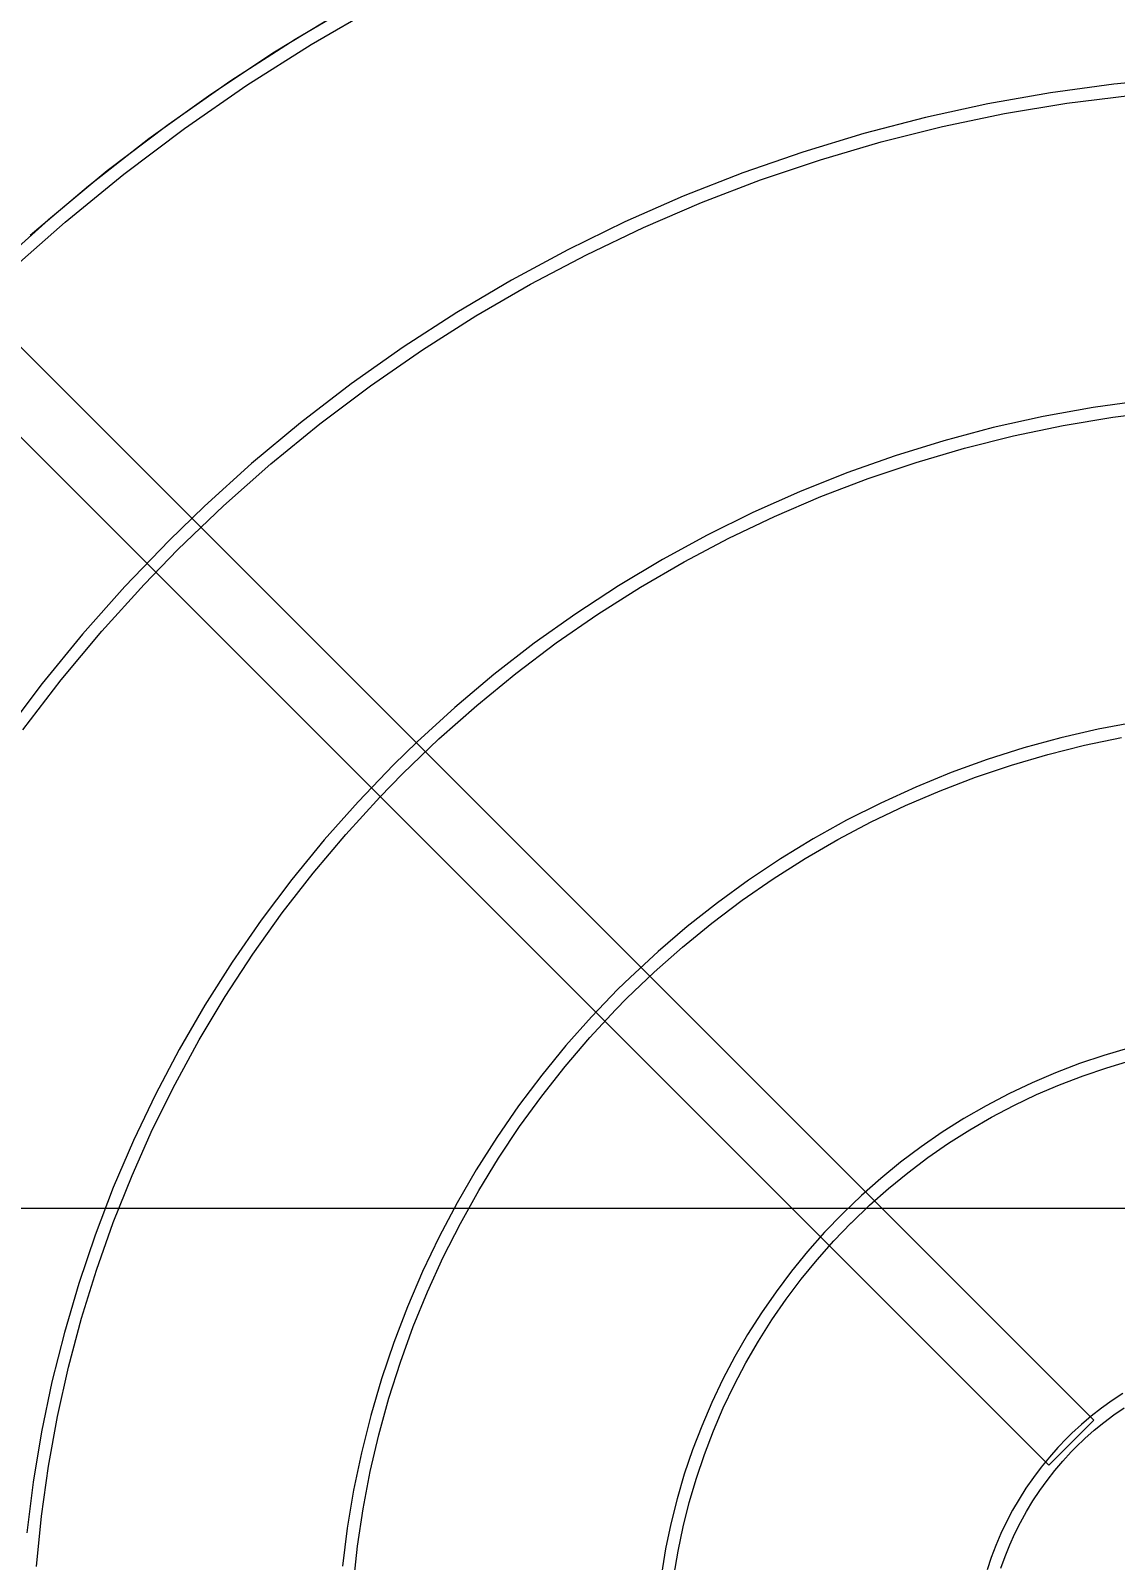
# Model space of a CAD drawing. Header units: millimetres. Extents: x -22227 to 20164, y 15335 to 61747.
# Drawn here: x -6472.7 to -6301.8, y 59463.7 to 59704.8 of the extents above; entities that cross this region are included whole.
import ezdxf

# ---------------------------------------------------------------- set-up
doc = ezdxf.new("R2010")
doc.units = ezdxf.units.MM
for name, color, linetype, lineweight in [('A-ANNO-DIMS', 7, 'Continuous', 9), ('A-ANNO-DIMS-170', 7, 'Continuous', 9), ('A-DETL-THIN', 7, 'Continuous', 9), ('M-EQPM', 7, 'Continuous', 5)]:
    doc.layers.add(name, color=color, linetype=linetype, lineweight=lineweight)
doc.styles.add('Arial_2', font='arial.ttf', dxfattribs={"width": 0.8, "height": 340})
doc.dimstyles.new('AK_DIM_2_0_Arial', dxfattribs={"dimscale": 304.8, "dimtxt": 346.888196, "dimasz": 0.278871, "dimexe": 0.557743, "dimexo": 0.557743, "dimgap": 0.055774, "dimtad": 1, "dimdec": 0, "dimzin": 0, "dimdsep": 46, "dimtxsty": 'Arial_2', "dimblk1": 'OBLIQUE', "dimblk2": 'OBLIQUE', "dimsah": 1, "dimcen": 0.09, "dimadec": 0, "dimazin": 0, "dimtfac": 1, "dimtdec": 4, "dimtix": 1, "dimtmove": 0, "dimatfit": 3, "dimfxl": 1, "dimtvp": 1, "dimtolj": 1, "dimtzin": 0, "dimarcsym": 2})

# ---------------------------------------------------------------- blocks, each defined once
blk = doc.blocks.new('DanNong_VRV - OD-A-1-1235631-MẶT BẰNG BỐ TRÍ THIẾT BỊ')
at = {"layer": 'M-EQPM'}
for p, q in [((-666.65, 419.45), (-474.32, 227.11)), ((-474.32, 227.11), (-663.82, 416.62)), ((-481.39, 220.04), (-673.72, 412.38)), ((-670.9, 409.55), (-481.39, 220.04)), ((-474.32, 227.11), (-481.39, 220.04)), ((-474.32, 227.11), (-481.39, 220.04))]:
    blk.add_line(p, q, dxfattribs=at)
at = {"layer": 'M-EQPM', "flags": 128}
for points in [[(-593.05, 448.87), (-603.36, 442.64), (-613.4, 436), (-623.17, 428.97), (-632.66, 421.55), (-641.83, 413.76)], [(-593.05, 448.87), (-603.36, 442.64), (-613.4, 436), (-623.17, 428.97), (-632.66, 421.55), (-641.83, 413.76)], [(-589.76, 450.74), (-600.14, 444.64), (-610.27, 438.13), (-620.13, 431.22), (-629.7, 423.93), (-638.98, 416.25), (-647.94, 408.21)], [(-645.3, 407.93), (-636.35, 415.87), (-627.09, 423.44), (-617.54, 430.63), (-607.71, 437.44), (-597.61, 443.84), (-587.26, 449.84)], [(-645.3, 407.93), (-636.35, 415.87), (-627.09, 423.44), (-617.54, 430.63), (-607.71, 437.44), (-597.61, 443.84), (-587.26, 449.84)], [(-645.3, 407.93), (-636.35, 415.87), (-627.09, 423.44), (-617.54, 430.63), (-607.71, 437.44), (-597.61, 443.84), (-587.26, 449.84)], [(-461.19, 438.53), (-471.18, 437.58), (-481.13, 436.23), (-491.02, 434.49), (-500.83, 432.35), (-510.54, 429.82), (-520.15, 426.91), (-529.63, 423.61), (-538.98, 419.94), (-548.17, 415.9), (-557.19, 411.49), (-566.02, 406.72), (-574.66, 401.61), (-583.09, 396.15), (-591.29, 390.37), (-599.26, 384.25), (-606.97, 377.83), (-614.42, 371.1), (-619.98, 365.71)], [(-618.57, 364.29), (-611.39, 371.19), (-603.94, 377.8), (-596.23, 384.1), (-588.27, 390.09), (-580.08, 395.76), (-571.67, 401.1), (-563.05, 406.09), (-554.25, 410.74), (-545.26, 415.03), (-536.11, 418.96), (-526.8, 422.52), (-517.37, 425.7), (-507.81, 428.5), (-498.15, 430.92), (-488.4, 432.96), (-478.58, 434.6), (-468.7, 435.84)], [(-466.46, 387.79), (-474.42, 386.67), (-482.33, 385.24), (-490.18, 383.49), (-497.95, 381.42), (-505.63, 379.05), (-513.21, 376.37), (-520.68, 373.4), (-528.02, 370.12), (-535.22, 366.56), (-542.28, 362.71), (-549.18, 358.58), (-555.91, 354.17), (-562.45, 349.51), (-568.81, 344.58), (-574.96, 339.4), (-580.9, 333.99), (-584.63, 330.35)], [(-583.21, 328.94), (-577.47, 334.45), (-571.52, 339.73), (-565.36, 344.77), (-559, 349.56), (-552.45, 354.09), (-545.73, 358.35), (-538.85, 362.34), (-531.81, 366.06), (-524.62, 369.49), (-517.31, 372.63), (-509.88, 375.47), (-502.33, 378.01), (-494.7, 380.26), (-486.98, 382.19), (-479.18, 383.81), (-471.33, 385.12), (-463.44, 386.12)], [(-619.98, 365.71), (-626.94, 358.47), (-633.6, 350.96), (-639.95, 343.18), (-645.99, 335.16)], [(-643.01, 335.86), (-636.95, 343.76), (-630.57, 351.41), (-623.89, 358.8), (-618.57, 364.29)], [(-467.71, 337.1), (-473.64, 335.98), (-479.52, 334.61), (-485.35, 333.02), (-491.1, 331.19), (-496.78, 329.13), (-502.37, 326.84), (-507.87, 324.34), (-513.26, 321.62), (-518.54, 318.68), (-523.69, 315.53), (-528.72, 312.19), (-533.61, 308.64), (-538.35, 304.9), (-542.94, 300.97), (-547.37, 296.87), (-549.27, 295)], [(-547.86, 293.58), (-543.56, 297.71), (-539.1, 301.66), (-534.49, 305.44), (-529.73, 309.02), (-524.83, 312.41), (-519.8, 315.61), (-514.64, 318.59), (-509.37, 321.38), (-503.99, 323.94), (-498.51, 326.29), (-492.95, 328.42), (-487.3, 330.33), (-481.58, 332.01), (-475.8, 333.45), (-469.97, 334.67)], [(-584.63, 330.35), (-590.2, 324.55), (-595.53, 318.54), (-600.62, 312.31), (-605.46, 305.89), (-610.03, 299.28), (-614.34, 292.49), (-618.37, 285.54), (-622.12, 278.43), (-625.59, 271.17), (-628.76, 263.78), (-631.63, 256.28), (-634.2, 248.66), (-636.46, 240.94), (-638.42, 233.14), (-640.06, 225.27), (-641.38, 217.34), (-642.38, 209.37)], [(-640.87, 204.07), (-640.08, 211.99), (-638.97, 219.87), (-637.54, 227.71), (-635.81, 235.47), (-633.76, 243.17), (-631.41, 250.77), (-628.76, 258.27), (-625.81, 265.67), (-622.57, 272.94), (-619.04, 280.07), (-615.22, 287.06), (-611.13, 293.88), (-606.77, 300.54), (-602.15, 307.02), (-597.27, 313.31), (-592.14, 319.4), (-586.78, 325.28), (-583.21, 328.94)], [(-549.27, 295), (-553.46, 290.64), (-557.46, 286.12), (-561.29, 281.45), (-564.92, 276.62), (-568.36, 271.65), (-571.59, 266.56), (-574.62, 261.33), (-577.44, 255.99), (-580.04, 250.54), (-582.42, 244.99), (-584.58, 239.35), (-586.51, 233.62), (-588.21, 227.83), (-589.68, 221.97), (-590.91, 216.06), (-591.91, 210.1), (-592.66, 204.11)], [(-590.92, 201.34), (-590.28, 207.27), (-589.4, 213.16), (-588.28, 219.02), (-586.94, 224.82), (-585.36, 230.57), (-583.55, 236.25), (-581.52, 241.85), (-579.26, 247.36), (-576.79, 252.79), (-574.1, 258.1), (-571.2, 263.31), (-568.09, 268.4), (-564.78, 273.36), (-561.28, 278.18), (-557.59, 282.86), (-553.71, 287.38), (-549.66, 291.75), (-547.86, 293.58)], [(-468.87, 285.72), (-472.75, 284.59), (-476.57, 283.3), (-480.35, 281.86), (-484.06, 280.27), (-487.71, 278.54), (-491.29, 276.66), (-494.78, 274.64), (-498.2, 272.48), (-501.52, 270.18), (-504.75, 267.76), (-507.88, 265.2), (-510.91, 262.53), (-513.83, 259.73), (-513.92, 259.64)], [(-512.5, 258.23), (-509.65, 260.97), (-506.69, 263.6), (-503.62, 266.1), (-500.46, 268.48), (-497.2, 270.74), (-493.86, 272.86), (-490.43, 274.85), (-486.93, 276.69), (-483.36, 278.4), (-479.72, 279.96), (-476.02, 281.38), (-472.27, 282.64), (-468.47, 283.76)], [(-513.92, 259.64), (-516.72, 256.73), (-519.4, 253.7), (-521.95, 250.58), (-524.38, 247.35), (-526.68, 244.03), (-528.85, 240.62), (-530.87, 237.12), (-532.76, 233.55), (-534.5, 229.9), (-536.09, 226.19), (-537.54, 222.42), (-538.83, 218.59), (-539.96, 214.71), (-540.95, 210.8), (-541.77, 206.84), (-542.43, 202.86)], [(-540.46, 202.54), (-539.81, 206.45), (-539, 210.32), (-538.04, 214.16), (-536.93, 217.96), (-535.66, 221.72), (-534.25, 225.41), (-532.69, 229.05), (-530.98, 232.63), (-529.14, 236.13), (-527.15, 239.56), (-525.03, 242.9), (-522.78, 246.16), (-520.4, 249.32), (-517.89, 252.39), (-515.27, 255.35), (-512.52, 258.21), (-512.5, 258.23)], [(-469.75, 231.33), (-471.46, 230.2), (-473.11, 229.01), (-474.72, 227.76), (-476.27, 226.44), (-477.78, 225.06), (-478.56, 224.28)], [(-477.15, 222.87), (-475.73, 224.23), (-474.27, 225.53), (-472.75, 226.77), (-471.19, 227.95), (-469.57, 229.06)], [(-478.56, 224.28), (-479.98, 222.81), (-481.33, 221.29), (-482.62, 219.71), (-483.85, 218.08), (-485.01, 216.4), (-486.1, 214.68), (-487.12, 212.91), (-488.08, 211.11), (-488.95, 209.27), (-489.76, 207.39), (-490.49, 205.49), (-491.14, 203.56)], [(-488.95, 203.81), (-488.29, 205.66), (-487.56, 207.48), (-486.75, 209.26), (-485.88, 211.01), (-484.93, 212.73), (-483.92, 214.41), (-482.84, 216.04), (-481.69, 217.63), (-480.48, 219.18), (-479.22, 220.67), (-477.89, 222.11), (-477.15, 222.87)]]:
    blk.add_lwpolyline(points, dxfattribs=at)
blk = doc.blocks.new('DanNong_VRV - OD-A-1-V174-MẶT BẰNG BỐ TRÍ THIẾT BỊ')
at = {"layer": 'A-DETL-THIN'}
blk.add_line((-513.83, 259.73), (-513.92, 259.64), dxfattribs=at)
at = {"layer": 'M-EQPM'}
for p, q in [((-666.65, 419.45), (-474.32, 227.11)), ((-666.65, 419.45), (-474.32, 227.11)), ((-474.32, 227.11), (-663.82, 416.62)), ((-474.32, 227.11), (-663.82, 416.62)), ((-481.39, 220.04), (-673.72, 412.38)), ((-481.39, 220.04), (-673.72, 412.38)), ((-670.9, 409.55), (-481.39, 220.04)), ((-670.9, 409.55), (-481.39, 220.04)), ((-474.32, 227.11), (-481.39, 220.04)), ((-474.32, 227.11), (-481.39, 220.04)), ((-474.32, 227.11), (-481.39, 220.04)), ((-474.32, 227.11), (-481.39, 220.04))]:
    blk.add_line(p, q, dxfattribs=at)
at = {"layer": 'M-EQPM', "flags": 128}
for points in [[(-593.05, 448.87), (-603.36, 442.64), (-613.4, 436), (-623.17, 428.97), (-632.66, 421.55), (-641.83, 413.76)], [(-593.05, 448.87), (-603.36, 442.64), (-613.4, 436), (-623.17, 428.97), (-632.66, 421.55), (-641.83, 413.76)], [(-593.05, 448.87), (-603.36, 442.64), (-613.4, 436), (-623.17, 428.97), (-632.66, 421.55), (-641.83, 413.76)], [(-593.05, 448.87), (-603.36, 442.64), (-613.4, 436), (-623.17, 428.97), (-632.66, 421.55), (-641.83, 413.76)], [(-589.76, 450.74), (-600.14, 444.64), (-610.27, 438.13), (-620.13, 431.22), (-629.7, 423.93), (-638.98, 416.25), (-647.94, 408.21)], [(-589.76, 450.74), (-600.14, 444.64), (-610.27, 438.13), (-620.13, 431.22), (-629.7, 423.93), (-638.98, 416.25), (-647.94, 408.21)], [(-645.3, 407.93), (-636.35, 415.87), (-627.09, 423.44), (-617.54, 430.63), (-607.71, 437.44), (-597.61, 443.84), (-587.26, 449.84)], [(-645.3, 407.93), (-636.35, 415.87), (-627.09, 423.44), (-617.54, 430.63), (-607.71, 437.44), (-597.61, 443.84), (-587.26, 449.84)], [(-645.3, 407.93), (-636.35, 415.87), (-627.09, 423.44), (-617.54, 430.63), (-607.71, 437.44), (-597.61, 443.84), (-587.26, 449.84)], [(-645.3, 407.93), (-636.35, 415.87), (-627.09, 423.44), (-617.54, 430.63), (-607.71, 437.44), (-597.61, 443.84), (-587.26, 449.84)], [(-645.3, 407.93), (-636.35, 415.87), (-627.09, 423.44), (-617.54, 430.63), (-607.71, 437.44), (-597.61, 443.84), (-587.26, 449.84)], [(-645.3, 407.93), (-636.35, 415.87), (-627.09, 423.44), (-617.54, 430.63), (-607.71, 437.44), (-597.61, 443.84), (-587.26, 449.84)], [(-461.19, 438.53), (-471.18, 437.58), (-481.13, 436.23), (-491.02, 434.49), (-500.83, 432.35), (-510.54, 429.82), (-520.15, 426.91), (-529.63, 423.61), (-538.98, 419.94), (-548.17, 415.9), (-557.19, 411.49), (-566.02, 406.72), (-574.66, 401.61), (-583.09, 396.15), (-591.29, 390.37), (-599.26, 384.25), (-606.97, 377.83), (-614.42, 371.1), (-619.98, 365.71)], [(-461.19, 438.53), (-471.18, 437.58), (-481.13, 436.23), (-491.02, 434.49), (-500.83, 432.35), (-510.54, 429.82), (-520.15, 426.91), (-529.63, 423.61), (-538.98, 419.94), (-548.17, 415.9), (-557.19, 411.49), (-566.02, 406.72), (-574.66, 401.61), (-583.09, 396.15), (-591.29, 390.37), (-599.26, 384.25), (-606.97, 377.83), (-614.42, 371.1), (-619.98, 365.71)], [(-618.57, 364.29), (-611.39, 371.19), (-603.94, 377.8), (-596.23, 384.1), (-588.27, 390.09), (-580.08, 395.76), (-571.67, 401.1), (-563.05, 406.09), (-554.25, 410.74), (-545.26, 415.03), (-536.11, 418.96), (-526.8, 422.52), (-517.37, 425.7), (-507.81, 428.5), (-498.15, 430.92), (-488.4, 432.96), (-478.58, 434.6), (-468.7, 435.84)], [(-618.57, 364.29), (-611.39, 371.19), (-603.94, 377.8), (-596.23, 384.1), (-588.27, 390.09), (-580.08, 395.76), (-571.67, 401.1), (-563.05, 406.09), (-554.25, 410.74), (-545.26, 415.03), (-536.11, 418.96), (-526.8, 422.52), (-517.37, 425.7), (-507.81, 428.5), (-498.15, 430.92), (-488.4, 432.96), (-478.58, 434.6), (-468.7, 435.84)], [(-466.46, 387.79), (-474.42, 386.67), (-482.33, 385.24), (-490.18, 383.49), (-497.95, 381.42), (-505.63, 379.05), (-513.21, 376.37), (-520.68, 373.4), (-528.02, 370.12), (-535.22, 366.56), (-542.28, 362.71), (-549.18, 358.58), (-555.91, 354.17), (-562.45, 349.51), (-568.81, 344.58), (-574.96, 339.4), (-580.9, 333.99), (-584.63, 330.35)], [(-466.46, 387.79), (-474.42, 386.67), (-482.33, 385.24), (-490.18, 383.49), (-497.95, 381.42), (-505.63, 379.05), (-513.21, 376.37), (-520.68, 373.4), (-528.02, 370.12), (-535.22, 366.56), (-542.28, 362.71), (-549.18, 358.58), (-555.91, 354.17), (-562.45, 349.51), (-568.81, 344.58), (-574.96, 339.4), (-580.9, 333.99), (-584.63, 330.35)], [(-583.21, 328.94), (-577.47, 334.45), (-571.52, 339.73), (-565.36, 344.77), (-559, 349.56), (-552.45, 354.09), (-545.73, 358.35), (-538.85, 362.34), (-531.81, 366.06), (-524.62, 369.49), (-517.31, 372.63), (-509.88, 375.47), (-502.33, 378.01), (-494.7, 380.26), (-486.98, 382.19), (-479.18, 383.81), (-471.33, 385.12), (-463.44, 386.12)], [(-583.21, 328.94), (-577.47, 334.45), (-571.52, 339.73), (-565.36, 344.77), (-559, 349.56), (-552.45, 354.09), (-545.73, 358.35), (-538.85, 362.34), (-531.81, 366.06), (-524.62, 369.49), (-517.31, 372.63), (-509.88, 375.47), (-502.33, 378.01), (-494.7, 380.26), (-486.98, 382.19), (-479.18, 383.81), (-471.33, 385.12), (-463.44, 386.12)], [(-619.98, 365.71), (-626.94, 358.47), (-633.6, 350.96), (-639.95, 343.18), (-645.99, 335.16)], [(-619.98, 365.71), (-626.94, 358.47), (-633.6, 350.96), (-639.95, 343.18), (-645.99, 335.16)], [(-643.01, 335.86), (-636.95, 343.76), (-630.57, 351.41), (-623.89, 358.8), (-618.57, 364.29)], [(-643.01, 335.86), (-636.95, 343.76), (-630.57, 351.41), (-623.89, 358.8), (-618.57, 364.29)], [(-467.71, 337.1), (-473.64, 335.98), (-479.52, 334.61), (-485.35, 333.02), (-491.1, 331.19), (-496.78, 329.13), (-502.37, 326.84), (-507.87, 324.34), (-513.26, 321.62), (-518.54, 318.68), (-523.69, 315.53), (-528.72, 312.19), (-533.61, 308.64), (-538.35, 304.9), (-542.94, 300.97), (-547.37, 296.87), (-549.27, 295)], [(-467.71, 337.1), (-473.64, 335.98), (-479.52, 334.61), (-485.35, 333.02), (-491.1, 331.19), (-496.78, 329.13), (-502.37, 326.84), (-507.87, 324.34), (-513.26, 321.62), (-518.54, 318.68), (-523.69, 315.53), (-528.72, 312.19), (-533.61, 308.64), (-538.35, 304.9), (-542.94, 300.97), (-547.37, 296.87), (-549.27, 295)], [(-547.86, 293.58), (-543.56, 297.71), (-539.1, 301.66), (-534.49, 305.44), (-529.73, 309.02), (-524.83, 312.41), (-519.8, 315.61), (-514.64, 318.59), (-509.37, 321.38), (-503.99, 323.94), (-498.51, 326.29), (-492.95, 328.42), (-487.3, 330.33), (-481.58, 332.01), (-475.8, 333.45), (-469.97, 334.67)], [(-547.86, 293.58), (-543.56, 297.71), (-539.1, 301.66), (-534.49, 305.44), (-529.73, 309.02), (-524.83, 312.41), (-519.8, 315.61), (-514.64, 318.59), (-509.37, 321.38), (-503.99, 323.94), (-498.51, 326.29), (-492.95, 328.42), (-487.3, 330.33), (-481.58, 332.01), (-475.8, 333.45), (-469.97, 334.67)], [(-584.63, 330.35), (-590.2, 324.55), (-595.53, 318.54), (-600.62, 312.31), (-605.46, 305.89), (-610.03, 299.28), (-614.34, 292.49), (-618.37, 285.54), (-622.12, 278.43), (-625.59, 271.17), (-628.76, 263.78), (-631.63, 256.28), (-634.2, 248.66), (-636.46, 240.94), (-638.42, 233.14), (-640.06, 225.27), (-641.38, 217.34), (-642.38, 209.37)], [(-584.63, 330.35), (-590.2, 324.55), (-595.53, 318.54), (-600.62, 312.31), (-605.46, 305.89), (-610.03, 299.28), (-614.34, 292.49), (-618.37, 285.54), (-622.12, 278.43), (-625.59, 271.17), (-628.76, 263.78), (-631.63, 256.28), (-634.2, 248.66), (-636.46, 240.94), (-638.42, 233.14), (-640.06, 225.27), (-641.38, 217.34), (-642.38, 209.37)], [(-640.87, 204.07), (-640.08, 211.99), (-638.97, 219.87), (-637.54, 227.71), (-635.81, 235.47), (-633.76, 243.17), (-631.41, 250.77), (-628.76, 258.27), (-625.81, 265.67), (-622.57, 272.94), (-619.04, 280.07), (-615.22, 287.06), (-611.13, 293.88), (-606.77, 300.54), (-602.15, 307.02), (-597.27, 313.31), (-592.14, 319.4), (-586.78, 325.28), (-583.21, 328.94)], [(-640.87, 204.07), (-640.08, 211.99), (-638.97, 219.87), (-637.54, 227.71), (-635.81, 235.47), (-633.76, 243.17), (-631.41, 250.77), (-628.76, 258.27), (-625.81, 265.67), (-622.57, 272.94), (-619.04, 280.07), (-615.22, 287.06), (-611.13, 293.88), (-606.77, 300.54), (-602.15, 307.02), (-597.27, 313.31), (-592.14, 319.4), (-586.78, 325.28), (-583.21, 328.94)], [(-549.27, 295), (-553.46, 290.64), (-557.46, 286.12), (-561.29, 281.45), (-564.92, 276.62), (-568.36, 271.65), (-571.59, 266.56), (-574.62, 261.33), (-577.44, 255.99), (-580.04, 250.54), (-582.42, 244.99), (-584.58, 239.35), (-586.51, 233.62), (-588.21, 227.83), (-589.68, 221.97), (-590.91, 216.06), (-591.91, 210.1), (-592.66, 204.11)], [(-549.27, 295), (-553.46, 290.64), (-557.46, 286.12), (-561.29, 281.45), (-564.92, 276.62), (-568.36, 271.65), (-571.59, 266.56), (-574.62, 261.33), (-577.44, 255.99), (-580.04, 250.54), (-582.42, 244.99), (-584.58, 239.35), (-586.51, 233.62), (-588.21, 227.83), (-589.68, 221.97), (-590.91, 216.06), (-591.91, 210.1), (-592.66, 204.11)], [(-590.92, 201.34), (-590.28, 207.27), (-589.4, 213.16), (-588.28, 219.02), (-586.94, 224.82), (-585.36, 230.57), (-583.55, 236.25), (-581.52, 241.85), (-579.26, 247.36), (-576.79, 252.79), (-574.1, 258.1), (-571.2, 263.31), (-568.09, 268.4), (-564.78, 273.36), (-561.28, 278.18), (-557.59, 282.86), (-553.71, 287.38), (-549.66, 291.75), (-547.86, 293.58)], [(-590.92, 201.34), (-590.28, 207.27), (-589.4, 213.16), (-588.28, 219.02), (-586.94, 224.82), (-585.36, 230.57), (-583.55, 236.25), (-581.52, 241.85), (-579.26, 247.36), (-576.79, 252.79), (-574.1, 258.1), (-571.2, 263.31), (-568.09, 268.4), (-564.78, 273.36), (-561.28, 278.18), (-557.59, 282.86), (-553.71, 287.38), (-549.66, 291.75), (-547.86, 293.58)], [(-468.87, 285.72), (-472.75, 284.59), (-476.57, 283.3), (-480.35, 281.86), (-484.06, 280.27), (-487.71, 278.54), (-491.29, 276.66), (-494.78, 274.64), (-498.2, 272.48), (-501.52, 270.18), (-504.75, 267.76), (-507.88, 265.2), (-510.91, 262.53), (-513.83, 259.73), (-513.92, 259.64)], [(-468.87, 285.72), (-472.75, 284.59), (-476.57, 283.3), (-480.35, 281.86), (-484.06, 280.27), (-487.71, 278.54), (-491.29, 276.66), (-494.78, 274.64), (-498.2, 272.48), (-501.52, 270.18), (-504.75, 267.76), (-507.88, 265.2), (-510.91, 262.53), (-513.83, 259.73), (-513.92, 259.64)], [(-512.5, 258.23), (-509.65, 260.97), (-506.69, 263.6), (-503.62, 266.1), (-500.46, 268.48), (-497.2, 270.74), (-493.86, 272.86), (-490.43, 274.85), (-486.93, 276.69), (-483.36, 278.4), (-479.72, 279.96), (-476.02, 281.38), (-472.27, 282.64), (-468.47, 283.76)], [(-512.5, 258.23), (-509.65, 260.97), (-506.69, 263.6), (-503.62, 266.1), (-500.46, 268.48), (-497.2, 270.74), (-493.86, 272.86), (-490.43, 274.85), (-486.93, 276.69), (-483.36, 278.4), (-479.72, 279.96), (-476.02, 281.38), (-472.27, 282.64), (-468.47, 283.76)], [(-513.92, 259.64), (-516.72, 256.73), (-519.4, 253.7), (-521.95, 250.58), (-524.38, 247.35), (-526.68, 244.03), (-528.85, 240.62), (-530.87, 237.12), (-532.76, 233.55), (-534.5, 229.9), (-536.09, 226.19), (-537.54, 222.42), (-538.83, 218.59), (-539.96, 214.71), (-540.95, 210.8), (-541.77, 206.84), (-542.43, 202.86)], [(-513.92, 259.64), (-516.72, 256.73), (-519.4, 253.7), (-521.95, 250.58), (-524.38, 247.35), (-526.68, 244.03), (-528.85, 240.62), (-530.87, 237.12), (-532.76, 233.55), (-534.5, 229.9), (-536.09, 226.19), (-537.54, 222.42), (-538.83, 218.59), (-539.96, 214.71), (-540.95, 210.8), (-541.77, 206.84), (-542.43, 202.86)], [(-540.46, 202.54), (-539.81, 206.45), (-539, 210.32), (-538.04, 214.16), (-536.93, 217.96), (-535.66, 221.72), (-534.25, 225.41), (-532.69, 229.05), (-530.98, 232.63), (-529.14, 236.13), (-527.15, 239.56), (-525.03, 242.9), (-522.78, 246.16), (-520.4, 249.32), (-517.89, 252.39), (-515.27, 255.35), (-512.52, 258.21), (-512.5, 258.23)], [(-540.46, 202.54), (-539.81, 206.45), (-539, 210.32), (-538.04, 214.16), (-536.93, 217.96), (-535.66, 221.72), (-534.25, 225.41), (-532.69, 229.05), (-530.98, 232.63), (-529.14, 236.13), (-527.15, 239.56), (-525.03, 242.9), (-522.78, 246.16), (-520.4, 249.32), (-517.89, 252.39), (-515.27, 255.35), (-512.52, 258.21), (-512.5, 258.23)], [(-469.75, 231.33), (-471.46, 230.2), (-473.11, 229.01), (-474.72, 227.76), (-476.27, 226.44), (-477.78, 225.06), (-478.56, 224.28)], [(-469.75, 231.33), (-471.46, 230.2), (-473.11, 229.01), (-474.72, 227.76), (-476.27, 226.44), (-477.78, 225.06), (-478.56, 224.28)], [(-477.15, 222.87), (-475.73, 224.23), (-474.27, 225.53), (-472.75, 226.77), (-471.19, 227.95), (-469.57, 229.06)], [(-477.15, 222.87), (-475.73, 224.23), (-474.27, 225.53), (-472.75, 226.77), (-471.19, 227.95), (-469.57, 229.06)], [(-478.56, 224.28), (-479.98, 222.81), (-481.33, 221.29), (-482.62, 219.71), (-483.85, 218.08), (-485.01, 216.4), (-486.1, 214.68), (-487.12, 212.91), (-488.08, 211.11), (-488.95, 209.27), (-489.76, 207.39), (-490.49, 205.49), (-491.14, 203.56)], [(-478.56, 224.28), (-479.98, 222.81), (-481.33, 221.29), (-482.62, 219.71), (-483.85, 218.08), (-485.01, 216.4), (-486.1, 214.68), (-487.12, 212.91), (-488.08, 211.11), (-488.95, 209.27), (-489.76, 207.39), (-490.49, 205.49), (-491.14, 203.56)], [(-488.95, 203.81), (-488.29, 205.66), (-487.56, 207.48), (-486.75, 209.26), (-485.88, 211.01), (-484.93, 212.73), (-483.92, 214.41), (-482.84, 216.04), (-481.69, 217.63), (-480.48, 219.18), (-479.22, 220.67), (-477.89, 222.11), (-477.15, 222.87)], [(-488.95, 203.81), (-488.29, 205.66), (-487.56, 207.48), (-486.75, 209.26), (-485.88, 211.01), (-484.93, 212.73), (-483.92, 214.41), (-482.84, 216.04), (-481.69, 217.63), (-480.48, 219.18), (-479.22, 220.67), (-477.89, 222.11), (-477.15, 222.87)]]:
    blk.add_lwpolyline(points, dxfattribs=at)
blk = doc.blocks.new('DanNong_VRV - OD-A-1-V179-MẶT BẰNG BỐ TRÍ THIẾT BỊ')
at = {"layer": 'A-DETL-THIN'}
blk.add_line((-513.83, 259.73), (-513.92, 259.64), dxfattribs=at)
blk.add_line((-513.83, 259.73), (-513.92, 259.64), dxfattribs=at)
at = {"layer": 'M-EQPM'}
for p, q in [((-666.65, 419.45), (-474.32, 227.11)), ((-666.65, 419.45), (-474.32, 227.11)), ((-474.32, 227.11), (-663.82, 416.62)), ((-474.32, 227.11), (-663.82, 416.62)), ((-481.39, 220.04), (-673.72, 412.38)), ((-481.39, 220.04), (-673.72, 412.38)), ((-670.9, 409.55), (-481.39, 220.04)), ((-670.9, 409.55), (-481.39, 220.04)), ((-474.32, 227.11), (-481.39, 220.04)), ((-474.32, 227.11), (-481.39, 220.04)), ((-474.32, 227.11), (-481.39, 220.04)), ((-474.32, 227.11), (-481.39, 220.04))]:
    blk.add_line(p, q, dxfattribs=at)
at = {"layer": 'M-EQPM', "flags": 128}
for points in [[(-593.05, 448.87), (-603.36, 442.64), (-613.4, 436), (-623.17, 428.97), (-632.66, 421.55), (-641.83, 413.76)], [(-593.05, 448.87), (-603.36, 442.64), (-613.4, 436), (-623.17, 428.97), (-632.66, 421.55), (-641.83, 413.76)], [(-593.05, 448.87), (-603.36, 442.64), (-613.4, 436), (-623.17, 428.97), (-632.66, 421.55), (-641.83, 413.76)], [(-593.05, 448.87), (-603.36, 442.64), (-613.4, 436), (-623.17, 428.97), (-632.66, 421.55), (-641.83, 413.76)], [(-589.76, 450.74), (-600.14, 444.64), (-610.27, 438.13), (-620.13, 431.22), (-629.7, 423.93), (-638.98, 416.25), (-647.94, 408.21)], [(-589.76, 450.74), (-600.14, 444.64), (-610.27, 438.13), (-620.13, 431.22), (-629.7, 423.93), (-638.98, 416.25), (-647.94, 408.21)], [(-645.3, 407.93), (-636.35, 415.87), (-627.09, 423.44), (-617.54, 430.63), (-607.71, 437.44), (-597.61, 443.84), (-587.26, 449.84)], [(-645.3, 407.93), (-636.35, 415.87), (-627.09, 423.44), (-617.54, 430.63), (-607.71, 437.44), (-597.61, 443.84), (-587.26, 449.84)], [(-645.3, 407.93), (-636.35, 415.87), (-627.09, 423.44), (-617.54, 430.63), (-607.71, 437.44), (-597.61, 443.84), (-587.26, 449.84)], [(-645.3, 407.93), (-636.35, 415.87), (-627.09, 423.44), (-617.54, 430.63), (-607.71, 437.44), (-597.61, 443.84), (-587.26, 449.84)], [(-645.3, 407.93), (-636.35, 415.87), (-627.09, 423.44), (-617.54, 430.63), (-607.71, 437.44), (-597.61, 443.84), (-587.26, 449.84)], [(-645.3, 407.93), (-636.35, 415.87), (-627.09, 423.44), (-617.54, 430.63), (-607.71, 437.44), (-597.61, 443.84), (-587.26, 449.84)], [(-461.19, 438.53), (-471.18, 437.58), (-481.13, 436.23), (-491.02, 434.49), (-500.83, 432.35), (-510.54, 429.82), (-520.15, 426.91), (-529.63, 423.61), (-538.98, 419.94), (-548.17, 415.9), (-557.19, 411.49), (-566.02, 406.72), (-574.66, 401.61), (-583.09, 396.15), (-591.29, 390.37), (-599.26, 384.25), (-606.97, 377.83), (-614.42, 371.1), (-619.98, 365.71)], [(-461.19, 438.53), (-471.18, 437.58), (-481.13, 436.23), (-491.02, 434.49), (-500.83, 432.35), (-510.54, 429.82), (-520.15, 426.91), (-529.63, 423.61), (-538.98, 419.94), (-548.17, 415.9), (-557.19, 411.49), (-566.02, 406.72), (-574.66, 401.61), (-583.09, 396.15), (-591.29, 390.37), (-599.26, 384.25), (-606.97, 377.83), (-614.42, 371.1), (-619.98, 365.71)], [(-618.57, 364.29), (-611.39, 371.19), (-603.94, 377.8), (-596.23, 384.1), (-588.27, 390.09), (-580.08, 395.76), (-571.67, 401.1), (-563.05, 406.09), (-554.25, 410.74), (-545.26, 415.03), (-536.11, 418.96), (-526.8, 422.52), (-517.37, 425.7), (-507.81, 428.5), (-498.15, 430.92), (-488.4, 432.96), (-478.58, 434.6), (-468.7, 435.84)], [(-618.57, 364.29), (-611.39, 371.19), (-603.94, 377.8), (-596.23, 384.1), (-588.27, 390.09), (-580.08, 395.76), (-571.67, 401.1), (-563.05, 406.09), (-554.25, 410.74), (-545.26, 415.03), (-536.11, 418.96), (-526.8, 422.52), (-517.37, 425.7), (-507.81, 428.5), (-498.15, 430.92), (-488.4, 432.96), (-478.58, 434.6), (-468.7, 435.84)], [(-466.46, 387.79), (-474.42, 386.67), (-482.33, 385.24), (-490.18, 383.49), (-497.95, 381.42), (-505.63, 379.05), (-513.21, 376.37), (-520.68, 373.4), (-528.02, 370.12), (-535.22, 366.56), (-542.28, 362.71), (-549.18, 358.58), (-555.91, 354.17), (-562.45, 349.51), (-568.81, 344.58), (-574.96, 339.4), (-580.9, 333.99), (-584.63, 330.35)], [(-466.46, 387.79), (-474.42, 386.67), (-482.33, 385.24), (-490.18, 383.49), (-497.95, 381.42), (-505.63, 379.05), (-513.21, 376.37), (-520.68, 373.4), (-528.02, 370.12), (-535.22, 366.56), (-542.28, 362.71), (-549.18, 358.58), (-555.91, 354.17), (-562.45, 349.51), (-568.81, 344.58), (-574.96, 339.4), (-580.9, 333.99), (-584.63, 330.35)], [(-583.21, 328.94), (-577.47, 334.45), (-571.52, 339.73), (-565.36, 344.77), (-559, 349.56), (-552.45, 354.09), (-545.73, 358.35), (-538.85, 362.34), (-531.81, 366.06), (-524.62, 369.49), (-517.31, 372.63), (-509.88, 375.47), (-502.33, 378.01), (-494.7, 380.26), (-486.98, 382.19), (-479.18, 383.81), (-471.33, 385.12), (-463.44, 386.12)], [(-583.21, 328.94), (-577.47, 334.45), (-571.52, 339.73), (-565.36, 344.77), (-559, 349.56), (-552.45, 354.09), (-545.73, 358.35), (-538.85, 362.34), (-531.81, 366.06), (-524.62, 369.49), (-517.31, 372.63), (-509.88, 375.47), (-502.33, 378.01), (-494.7, 380.26), (-486.98, 382.19), (-479.18, 383.81), (-471.33, 385.12), (-463.44, 386.12)], [(-619.98, 365.71), (-626.94, 358.47), (-633.6, 350.96), (-639.95, 343.18), (-645.99, 335.16)], [(-619.98, 365.71), (-626.94, 358.47), (-633.6, 350.96), (-639.95, 343.18), (-645.99, 335.16)], [(-643.01, 335.86), (-636.95, 343.76), (-630.57, 351.41), (-623.89, 358.8), (-618.57, 364.29)], [(-643.01, 335.86), (-636.95, 343.76), (-630.57, 351.41), (-623.89, 358.8), (-618.57, 364.29)], [(-467.71, 337.1), (-473.64, 335.98), (-479.52, 334.61), (-485.35, 333.02), (-491.1, 331.19), (-496.78, 329.13), (-502.37, 326.84), (-507.87, 324.34), (-513.26, 321.62), (-518.54, 318.68), (-523.69, 315.53), (-528.72, 312.19), (-533.61, 308.64), (-538.35, 304.9), (-542.94, 300.97), (-547.37, 296.87), (-549.27, 295)], [(-467.71, 337.1), (-473.64, 335.98), (-479.52, 334.61), (-485.35, 333.02), (-491.1, 331.19), (-496.78, 329.13), (-502.37, 326.84), (-507.87, 324.34), (-513.26, 321.62), (-518.54, 318.68), (-523.69, 315.53), (-528.72, 312.19), (-533.61, 308.64), (-538.35, 304.9), (-542.94, 300.97), (-547.37, 296.87), (-549.27, 295)], [(-547.86, 293.58), (-543.56, 297.71), (-539.1, 301.66), (-534.49, 305.44), (-529.73, 309.02), (-524.83, 312.41), (-519.8, 315.61), (-514.64, 318.59), (-509.37, 321.38), (-503.99, 323.94), (-498.51, 326.29), (-492.95, 328.42), (-487.3, 330.33), (-481.58, 332.01), (-475.8, 333.45), (-469.97, 334.67)], [(-547.86, 293.58), (-543.56, 297.71), (-539.1, 301.66), (-534.49, 305.44), (-529.73, 309.02), (-524.83, 312.41), (-519.8, 315.61), (-514.64, 318.59), (-509.37, 321.38), (-503.99, 323.94), (-498.51, 326.29), (-492.95, 328.42), (-487.3, 330.33), (-481.58, 332.01), (-475.8, 333.45), (-469.97, 334.67)], [(-584.63, 330.35), (-590.2, 324.55), (-595.53, 318.54), (-600.62, 312.31), (-605.46, 305.89), (-610.03, 299.28), (-614.34, 292.49), (-618.37, 285.54), (-622.12, 278.43), (-625.59, 271.17), (-628.76, 263.78), (-631.63, 256.28), (-634.2, 248.66), (-636.46, 240.94), (-638.42, 233.14), (-640.06, 225.27), (-641.38, 217.34), (-642.38, 209.37)], [(-584.63, 330.35), (-590.2, 324.55), (-595.53, 318.54), (-600.62, 312.31), (-605.46, 305.89), (-610.03, 299.28), (-614.34, 292.49), (-618.37, 285.54), (-622.12, 278.43), (-625.59, 271.17), (-628.76, 263.78), (-631.63, 256.28), (-634.2, 248.66), (-636.46, 240.94), (-638.42, 233.14), (-640.06, 225.27), (-641.38, 217.34), (-642.38, 209.37)], [(-640.87, 204.07), (-640.08, 211.99), (-638.97, 219.87), (-637.54, 227.71), (-635.81, 235.47), (-633.76, 243.17), (-631.41, 250.77), (-628.76, 258.27), (-625.81, 265.67), (-622.57, 272.94), (-619.04, 280.07), (-615.22, 287.06), (-611.13, 293.88), (-606.77, 300.54), (-602.15, 307.02), (-597.27, 313.31), (-592.14, 319.4), (-586.78, 325.28), (-583.21, 328.94)], [(-640.87, 204.07), (-640.08, 211.99), (-638.97, 219.87), (-637.54, 227.71), (-635.81, 235.47), (-633.76, 243.17), (-631.41, 250.77), (-628.76, 258.27), (-625.81, 265.67), (-622.57, 272.94), (-619.04, 280.07), (-615.22, 287.06), (-611.13, 293.88), (-606.77, 300.54), (-602.15, 307.02), (-597.27, 313.31), (-592.14, 319.4), (-586.78, 325.28), (-583.21, 328.94)], [(-549.27, 295), (-553.46, 290.64), (-557.46, 286.12), (-561.29, 281.45), (-564.92, 276.62), (-568.36, 271.65), (-571.59, 266.56), (-574.62, 261.33), (-577.44, 255.99), (-580.04, 250.54), (-582.42, 244.99), (-584.58, 239.35), (-586.51, 233.62), (-588.21, 227.83), (-589.68, 221.97), (-590.91, 216.06), (-591.91, 210.1), (-592.66, 204.11)], [(-549.27, 295), (-553.46, 290.64), (-557.46, 286.12), (-561.29, 281.45), (-564.92, 276.62), (-568.36, 271.65), (-571.59, 266.56), (-574.62, 261.33), (-577.44, 255.99), (-580.04, 250.54), (-582.42, 244.99), (-584.58, 239.35), (-586.51, 233.62), (-588.21, 227.83), (-589.68, 221.97), (-590.91, 216.06), (-591.91, 210.1), (-592.66, 204.11)], [(-590.92, 201.34), (-590.28, 207.27), (-589.4, 213.16), (-588.28, 219.02), (-586.94, 224.82), (-585.36, 230.57), (-583.55, 236.25), (-581.52, 241.85), (-579.26, 247.36), (-576.79, 252.79), (-574.1, 258.1), (-571.2, 263.31), (-568.09, 268.4), (-564.78, 273.36), (-561.28, 278.18), (-557.59, 282.86), (-553.71, 287.38), (-549.66, 291.75), (-547.86, 293.58)], [(-590.92, 201.34), (-590.28, 207.27), (-589.4, 213.16), (-588.28, 219.02), (-586.94, 224.82), (-585.36, 230.57), (-583.55, 236.25), (-581.52, 241.85), (-579.26, 247.36), (-576.79, 252.79), (-574.1, 258.1), (-571.2, 263.31), (-568.09, 268.4), (-564.78, 273.36), (-561.28, 278.18), (-557.59, 282.86), (-553.71, 287.38), (-549.66, 291.75), (-547.86, 293.58)], [(-468.87, 285.72), (-472.75, 284.59), (-476.57, 283.3), (-480.35, 281.86), (-484.06, 280.27), (-487.71, 278.54), (-491.29, 276.66), (-494.78, 274.64), (-498.2, 272.48), (-501.52, 270.18), (-504.75, 267.76), (-507.88, 265.2), (-510.91, 262.53), (-513.83, 259.73), (-513.92, 259.64)], [(-468.87, 285.72), (-472.75, 284.59), (-476.57, 283.3), (-480.35, 281.86), (-484.06, 280.27), (-487.71, 278.54), (-491.29, 276.66), (-494.78, 274.64), (-498.2, 272.48), (-501.52, 270.18), (-504.75, 267.76), (-507.88, 265.2), (-510.91, 262.53), (-513.83, 259.73), (-513.92, 259.64)], [(-512.5, 258.23), (-509.65, 260.97), (-506.69, 263.6), (-503.62, 266.1), (-500.46, 268.48), (-497.2, 270.74), (-493.86, 272.86), (-490.43, 274.85), (-486.93, 276.69), (-483.36, 278.4), (-479.72, 279.96), (-476.02, 281.38), (-472.27, 282.64), (-468.47, 283.76)], [(-512.5, 258.23), (-509.65, 260.97), (-506.69, 263.6), (-503.62, 266.1), (-500.46, 268.48), (-497.2, 270.74), (-493.86, 272.86), (-490.43, 274.85), (-486.93, 276.69), (-483.36, 278.4), (-479.72, 279.96), (-476.02, 281.38), (-472.27, 282.64), (-468.47, 283.76)], [(-513.92, 259.64), (-516.72, 256.73), (-519.4, 253.7), (-521.95, 250.58), (-524.38, 247.35), (-526.68, 244.03), (-528.85, 240.62), (-530.87, 237.12), (-532.76, 233.55), (-534.5, 229.9), (-536.09, 226.19), (-537.54, 222.42), (-538.83, 218.59), (-539.96, 214.71), (-540.95, 210.8), (-541.77, 206.84), (-542.43, 202.86)], [(-513.92, 259.64), (-516.72, 256.73), (-519.4, 253.7), (-521.95, 250.58), (-524.38, 247.35), (-526.68, 244.03), (-528.85, 240.62), (-530.87, 237.12), (-532.76, 233.55), (-534.5, 229.9), (-536.09, 226.19), (-537.54, 222.42), (-538.83, 218.59), (-539.96, 214.71), (-540.95, 210.8), (-541.77, 206.84), (-542.43, 202.86)], [(-540.46, 202.54), (-539.81, 206.45), (-539, 210.32), (-538.04, 214.16), (-536.93, 217.96), (-535.66, 221.72), (-534.25, 225.41), (-532.69, 229.05), (-530.98, 232.63), (-529.14, 236.13), (-527.15, 239.56), (-525.03, 242.9), (-522.78, 246.16), (-520.4, 249.32), (-517.89, 252.39), (-515.27, 255.35), (-512.52, 258.21), (-512.5, 258.23)], [(-540.46, 202.54), (-539.81, 206.45), (-539, 210.32), (-538.04, 214.16), (-536.93, 217.96), (-535.66, 221.72), (-534.25, 225.41), (-532.69, 229.05), (-530.98, 232.63), (-529.14, 236.13), (-527.15, 239.56), (-525.03, 242.9), (-522.78, 246.16), (-520.4, 249.32), (-517.89, 252.39), (-515.27, 255.35), (-512.52, 258.21), (-512.5, 258.23)], [(-469.75, 231.33), (-471.46, 230.2), (-473.11, 229.01), (-474.72, 227.76), (-476.27, 226.44), (-477.78, 225.06), (-478.56, 224.28)], [(-469.75, 231.33), (-471.46, 230.2), (-473.11, 229.01), (-474.72, 227.76), (-476.27, 226.44), (-477.78, 225.06), (-478.56, 224.28)], [(-477.15, 222.87), (-475.73, 224.23), (-474.27, 225.53), (-472.75, 226.77), (-471.19, 227.95), (-469.57, 229.06)], [(-477.15, 222.87), (-475.73, 224.23), (-474.27, 225.53), (-472.75, 226.77), (-471.19, 227.95), (-469.57, 229.06)], [(-478.56, 224.28), (-479.98, 222.81), (-481.33, 221.29), (-482.62, 219.71), (-483.85, 218.08), (-485.01, 216.4), (-486.1, 214.68), (-487.12, 212.91), (-488.08, 211.11), (-488.95, 209.27), (-489.76, 207.39), (-490.49, 205.49), (-491.14, 203.56)], [(-478.56, 224.28), (-479.98, 222.81), (-481.33, 221.29), (-482.62, 219.71), (-483.85, 218.08), (-485.01, 216.4), (-486.1, 214.68), (-487.12, 212.91), (-488.08, 211.11), (-488.95, 209.27), (-489.76, 207.39), (-490.49, 205.49), (-491.14, 203.56)], [(-488.95, 203.81), (-488.29, 205.66), (-487.56, 207.48), (-486.75, 209.26), (-485.88, 211.01), (-484.93, 212.73), (-483.92, 214.41), (-482.84, 216.04), (-481.69, 217.63), (-480.48, 219.18), (-479.22, 220.67), (-477.89, 222.11), (-477.15, 222.87)], [(-488.95, 203.81), (-488.29, 205.66), (-487.56, 207.48), (-486.75, 209.26), (-485.88, 211.01), (-484.93, 212.73), (-483.92, 214.41), (-482.84, 216.04), (-481.69, 217.63), (-480.48, 219.18), (-479.22, 220.67), (-477.89, 222.11), (-477.15, 222.87)]]:
    blk.add_lwpolyline(points, dxfattribs=at)
blk = doc.blocks.new('AK-SGS-M3-Hrvt_rvt-1-MẶT BẰNG BỐ TRÍ THIẾT BỊ')
at = {"layer": 'M-EQPM', "lineweight": 9}
for name in ['DanNong_VRV - OD-A-1-1235631-MẶT BẰNG BỐ TRÍ THIẾT BỊ', 'DanNong_VRV - OD-A-1-V174-MẶT BẰNG BỐ TRÍ THIẾT BỊ', 'DanNong_VRV - OD-A-1-V179-MẶT BẰNG BỐ TRÍ THIẾT BỊ']:
    blk.add_blockref(name, (-5830.9, 59258.71), dxfattribs=at)
blk = doc.blocks.new('DIMBLOCK9-MẶT BẰNG BỐ TRÍ THIẾT BỊ')
at = {"layer": 'A-ANNO-DIMS-170'}
for p, q in [((-12198.59, 59010.07), (-12198.59, 59180.07)), ((-4498.59, 59010.07), (-4498.59, 59180.07)), ((-12198.59, 59010.07), (-12156.09, 59052.57)), ((-4498.59, 59010.07), (-4456.09, 59052.57)), ((-12198.59, 59010.07), (-12241.09, 58967.57)), ((-12198.59, 59010.07), (-4498.59, 59010.07)), ((-12198.59, 59010.07), (-12198.59, 58900.17)), ((-4498.59, 59010.07), (-4541.09, 58967.57)), ((-4498.59, 59010.07), (-4498.59, 58900.17))]:
    blk.add_line(p, q, dxfattribs=at)
at = {"layer": 'A-ANNO-DIMS-170', "color": 0, "insert": (-8764.85, 59468.46), "char_height": 340, "width": 999.038, "attachment_point": 1, "line_spacing_factor": 0.941778, "style": 'Arial_2'}
blk.add_mtext('7700', dxfattribs=at)
blk = doc.blocks.new('_Oblique')
at = {"color": 0, "linetype": 'ByBlock', "lineweight": -2}
blk.add_line((-0.5, -0.5), (0.5, 0.5), dxfattribs=at)
blk = doc.blocks.new('DIMBLOCK12-MẶT BẰNG BỐ TRÍ THIẾT BỊ')
at = {"layer": 'A-ANNO-DIMS-170'}
for p, q in [((-20048.59, 59519.25), (-20048.59, 59689.25)), ((10901.41, 59519.25), (10901.41, 59689.25)), ((-20048.59, 59519.25), (-20006.09, 59561.75)), ((10901.41, 59519.25), (10943.91, 59561.75)), ((-20048.59, 59519.25), (-20091.09, 59476.75)), ((-20048.59, 59519.25), (10901.41, 59519.25)), ((-20048.59, 59519.25), (-20048.59, 59409.35)), ((10901.41, 59519.25), (10858.91, 59476.75)), ((10901.41, 59519.25), (10901.41, 59409.35))]:
    blk.add_line(p, q, dxfattribs=at)
at = {"layer": 'A-ANNO-DIMS-170', "color": 0, "insert": (-5093.92, 59977.64), "char_height": 340, "width": 1248.7975, "attachment_point": 1, "line_spacing_factor": 0.941778, "style": 'Arial_2'}
blk.add_mtext('30950', dxfattribs=at)

msp = doc.modelspace()

# ---------------------------------------------------------------- block references
at = {"lineweight": 5}
msp.add_blockref('AK-SGS-M3-Hrvt_rvt-1-MẶT BẰNG BỐ TRÍ THIẾT BỊ', (0, 0), dxfattribs=at)

# ---------------------------------------------------------------- dimensions: what is measured, and where the dimension line sits
at = {"layer": 'A-ANNO-DIMS'}
for base, p1, p2, override, picture, middle in [((10901.41, 59519.25), (-20048.59, 59579.35), (10901.41, 59579.35), {"dimpost": '<>', "dimfxl": 30950}, 'DIMBLOCK12-MẶT BẰNG BỐ TRÍ THIẾT BỊ', (-4573.59, 59709.96)), ((-4498.59, 59010.07), (-12198.59, 59070.17), (-4498.59, 59070.17), {"dimpost": '<>', "dimfxl": 7700}, 'DIMBLOCK9-MẶT BẰNG BỐ TRÍ THIẾT BỊ', (-8348.59, 59200.66))]:
    dim = msp.add_linear_dim(base=base, p1=p1, p2=p2, dimstyle='AK_DIM_2_0_Arial', override=override, dxfattribs=at)
    dim.commit()
    dim.dimension.update_dxf_attribs({"geometry": picture, "text_midpoint": middle})

doc.saveas('drawing.dxf')
